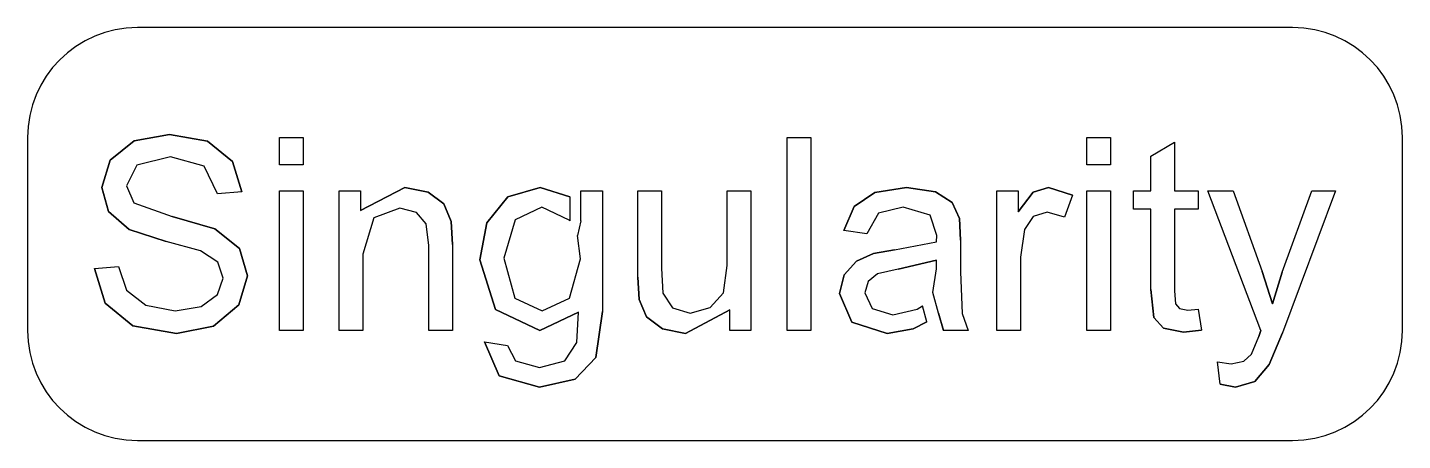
# Model space of a CAD drawing. Extents: x 0 to 100, y 0 to 30.
import ezdxf

# ---------------------------------------------------------------- set-up
doc = ezdxf.new("R2010")
doc.units = 0
doc.layers.get('0').update_dxf_attribs({"linetype": 'continuous'})

# ---------------------------------------------------------------- blocks, each defined once
blk = doc.blocks.new('PART__FEATURE')
at = {"color": 0}
for p, q in [((92, 30), (8, 30)), ((0, 22), (0, 8)), ((100, 8), (100, 22)), ((18.33, 20.02), (18.33, 22)), ((18.33, 22), (20.05, 22)), ((20.05, 22), (20.05, 20.02)), ((55.26, 8), (55.26, 22)), ((55.26, 22), (56.98, 22)), ((56.98, 22), (56.98, 8)), ((77.05, 20.02), (77.05, 22)), ((77.05, 22), (78.76, 22)), ((78.76, 22), (78.76, 20.02)), ((81.7, 20.65), (83.41, 21.68)), ((83.41, 21.68), (83.41, 18.14)), ((20.05, 20.02), (18.33, 20.02)), ((78.76, 20.02), (77.05, 20.02)), ((81.7, 18.14), (81.7, 20.65)), ((15.59, 18.06), (13.82, 17.92)), ((18.33, 8), (18.33, 18.14)), ((18.33, 18.14), (20.05, 18.14)), ((20.05, 18.14), (20.05, 8)), ((22.67, 8), (22.67, 18.14)), ((22.67, 18.14), (24.22, 18.14)), ((24.22, 18.14), (24.22, 16.7)), ((40.24, 15.95), (40.24, 18.14)), ((40.24, 18.14), (41.83, 18.14)), ((41.83, 18.14), (41.83, 9.38)), ((44.38, 11.86), (44.38, 18.14)), ((44.38, 18.14), (46.1, 18.14)), ((46.1, 18.14), (46.1, 12.52)), ((50.89, 12.71), (50.89, 18.14)), ((50.89, 18.14), (52.61, 18.14)), ((52.61, 18.14), (52.61, 8)), ((70.5, 8), (70.5, 18.14)), ((70.5, 18.14), (72.05, 18.14)), ((72.05, 18.14), (72.05, 16.6)), ((77.05, 8), (77.05, 18.14)), ((77.05, 18.14), (78.76, 18.14)), ((78.76, 18.14), (78.76, 8)), ((80.44, 16.8), (80.44, 18.14)), ((80.44, 18.14), (81.7, 18.14)), ((83.41, 18.14), (85.13, 18.14)), ((85.13, 18.14), (85.13, 16.8)), ((89.69, 7.98), (85.84, 18.14)), ((85.84, 18.14), (87.69, 18.14)), ((87.69, 18.14), (89.8, 12.27)), ((91.25, 12.23), (93.41, 18.14)), ((95.13, 18.14), (91.27, 7.83)), ((93.41, 18.14), (95.13, 18.14)), ((39.44, 17.69), (39.44, 15.95)), ((76.01, 17.82), (75.42, 16.22)), ((81.7, 16.8), (80.44, 16.8)), ((81.7, 10.97), (81.7, 16.8)), ((85.13, 16.8), (83.41, 16.8)), ((83.41, 16.8), (83.41, 10.87)), ((40.24, 15.95), (39.99, 14.9)), ((61.04, 15.02), (59.36, 15.25)), ((29.19, 8), (29.19, 14.17)), ((30.91, 14.24), (30.91, 8)), ((67.86, 14.54), (67.86, 12.25)), ((24.39, 13.54), (24.39, 8)), ((66.12, 12.46), (66.12, 13.09)), ((72.22, 13.31), (72.22, 8)), ((4.87, 12.5), (6.62, 12.65)), ((66.26, 9.25), (65.84, 10.74)), ((51.07, 8), (51.07, 9.49)), ((65.41, 8.61), (65.08, 9.79)), ((85.13, 9.54), (85.38, 8.02)), ((20.05, 8), (18.33, 8)), ((24.39, 8), (22.67, 8)), ((30.91, 8), (29.19, 8)), ((33.23, 7.16), (34.9, 6.91)), ((52.61, 8), (51.07, 8)), ((56.98, 8), (55.26, 8)), ((68.4, 8), (66.61, 8)), ((72.22, 8), (70.5, 8)), ((78.76, 8), (77.05, 8)), ((86.74, 4.09), (86.55, 5.71)), ((8, 0), (92, 0))]:
    blk.add_line(p, q, dxfattribs=at)
for points in [[(7.76, 21.76), (10.33, 22.24)], [(10.33, 22.24), (7.76, 21.76)], [(10.33, 22.24), (13.08, 21.74)], [(13.08, 21.74), (10.33, 22.24)], [(6, 20.36), (7.76, 21.76)], [(7.76, 21.76), (6, 20.36)], [(13.08, 21.74), (14.9, 20.26)], [(14.9, 20.26), (13.08, 21.74)], [(5.4, 18.38), (6, 20.36)], [(6, 20.36), (5.4, 18.38)], [(10.41, 20.61), (7.96, 19.99)], [(12.85, 19.93), (10.41, 20.61)], [(14.9, 20.26), (15.59, 18.06)], [(15.59, 18.06), (14.9, 20.26)], [(7.96, 19.99), (7.19, 18.5)], [(13.82, 17.92), (12.85, 19.93)], [(5.89, 16.64), (5.4, 18.38)], [(5.4, 18.38), (5.89, 16.64)], [(7.19, 18.5), (7.73, 17.26)], [(24.22, 16.7), (27.44, 18.37)], [(27.44, 18.37), (24.22, 16.7)], [(27.44, 18.37), (29.13, 18.04)], [(29.13, 18.04), (27.44, 18.37)], [(29.13, 18.04), (30.28, 17.18)], [(30.28, 17.18), (29.13, 18.04)], [(34.94, 17.7), (37.28, 18.37)], [(37.28, 18.37), (34.94, 17.7)], [(37.28, 18.37), (39.44, 17.69)], [(39.44, 17.69), (37.28, 18.37)], [(60.11, 16.99), (61.63, 18.01)], [(61.63, 18.01), (60.11, 16.99)], [(61.63, 18.01), (63.93, 18.37)], [(63.93, 18.37), (61.63, 18.01)], [(63.93, 18.37), (66.04, 18.07)], [(66.04, 18.07), (63.93, 18.37)], [(66.04, 18.07), (67.24, 17.3)], [(67.24, 17.3), (66.04, 18.07)], [(72.05, 16.6), (73.14, 18.03)], [(73.14, 18.03), (72.05, 16.6)], [(73.14, 18.03), (74.25, 18.37)], [(74.25, 18.37), (73.14, 18.03)], [(74.25, 18.37), (76.01, 17.82)], [(76.01, 17.82), (74.25, 18.37)], [(7.73, 17.26), (10.53, 16.27)], [(30.28, 17.18), (30.81, 15.91)], [(30.81, 15.91), (30.28, 17.18)], [(33.41, 15.81), (34.94, 17.7)], [(34.94, 17.7), (33.41, 15.81)], [(67.24, 17.3), (67.77, 16.13)], [(67.77, 16.13), (67.24, 17.3)], [(7.39, 15.33), (5.89, 16.64)], [(5.89, 16.64), (7.39, 15.33)], [(10.53, 16.27), (13.62, 15.37)], [(13.62, 15.37), (10.53, 16.27)], [(25.18, 16.18), (24.39, 13.54)], [(27.08, 16.88), (25.18, 16.18)], [(28.28, 16.57), (27.08, 16.88)], [(28.99, 15.74), (28.28, 16.57)], [(35.46, 16.02), (34.65, 13.25)], [(37.4, 16.95), (35.46, 16.02)], [(39.39, 16), (37.4, 16.95)], [(39.44, 15.95), (39.39, 16)], [(59.36, 15.25), (60.11, 16.99)], [(60.11, 16.99), (59.36, 15.25)], [(61.89, 16.52), (61.04, 15.02)], [(63.68, 16.95), (61.89, 16.52)], [(65.64, 16.37), (63.68, 16.95)], [(66.13, 14.89), (65.64, 16.37)], [(67.77, 16.13), (67.86, 14.54)], [(67.86, 14.54), (67.77, 16.13)], [(73.15, 16.26), (72.51, 15.32)], [(74.16, 16.59), (73.15, 16.26)], [(75.42, 16.22), (74.16, 16.59)], [(10.09, 14.46), (7.39, 15.33)], [(7.39, 15.33), (10.09, 14.46)], [(13.62, 15.37), (15.43, 13.94)], [(15.43, 13.94), (13.62, 15.37)], [(29.19, 14.17), (28.99, 15.74)], [(30.81, 15.91), (30.91, 14.24)], [(30.91, 14.24), (30.81, 15.91)], [(32.89, 13.13), (33.41, 15.81)], [(33.41, 15.81), (32.89, 13.13)], [(72.51, 15.32), (72.22, 13.31)], [(12.58, 13.78), (10.09, 14.46)], [(40.22, 13.2), (39.99, 14.9)], [(63.05, 13.84), (66.12, 14.44)], [(66.12, 14.44), (66.13, 14.89)], [(13.84, 12.95), (12.58, 13.78)], [(15.43, 13.94), (16.01, 11.95)], [(16.01, 11.95), (15.43, 13.94)], [(34.03, 9.51), (32.89, 13.13)], [(32.89, 13.13), (34.03, 9.51)], [(34.65, 13.25), (35.45, 10.34)], [(39.42, 10.33), (40.22, 13.2)], [(59.4, 12.03), (60.29, 13.02)], [(60.29, 13.02), (59.4, 12.03)], [(60.29, 13.02), (61.53, 13.59)], [(61.53, 13.59), (60.29, 13.02)], [(61.53, 13.59), (63.05, 13.84)], [(63.05, 13.84), (61.53, 13.59)], [(66.12, 13.09), (63.31, 12.44)], [(63.31, 12.44), (66.12, 13.09)], [(5.64, 9.98), (4.87, 12.5)], [(4.87, 12.5), (5.64, 9.98)], [(6.62, 12.65), (7.19, 10.93)], [(14.23, 11.8), (13.84, 12.95)], [(46.1, 12.52), (46.21, 10.7)], [(50.61, 10.73), (50.89, 12.71)], [(59.06, 10.67), (59.4, 12.03)], [(59.4, 12.03), (59.06, 10.67)], [(61.81, 12.1), (61.14, 11.54)], [(63.31, 12.44), (61.81, 12.1)], [(65.84, 10.74), (66.12, 12.46)], [(67.86, 12.25), (67.97, 9.22)], [(89.8, 12.27), (90.54, 9.92)], [(90.54, 9.92), (89.8, 12.27)], [(90.54, 9.92), (91.25, 12.23)], [(91.25, 12.23), (90.54, 9.92)], [(13.83, 10.6), (14.23, 11.8)], [(16.01, 11.95), (15.37, 9.85)], [(15.37, 9.85), (16.01, 11.95)], [(44.49, 10.25), (44.38, 11.86)], [(44.38, 11.86), (44.49, 10.25)], [(61.14, 11.54), (60.9, 10.72)], [(7.19, 10.93), (8.6, 9.84)], [(12.62, 9.74), (13.83, 10.6)], [(35.45, 10.34), (37.43, 9.42)], [(37.43, 9.42), (39.42, 10.33)], [(45.02, 8.98), (44.49, 10.25)], [(44.49, 10.25), (45.02, 8.98)], [(46.21, 10.7), (46.9, 9.64)], [(49.65, 9.65), (50.61, 10.73)], [(59.96, 8.59), (59.06, 10.67)], [(59.06, 10.67), (59.96, 8.59)], [(60.9, 10.72), (61.42, 9.58)], [(81.91, 8.94), (81.7, 10.97)], [(81.7, 10.97), (81.91, 8.94)], [(83.41, 10.87), (83.5, 9.93)], [(7.65, 8.32), (5.64, 9.98)], [(5.64, 9.98), (7.65, 8.32)], [(8.6, 9.84), (10.75, 9.42)], [(10.75, 9.42), (12.62, 9.74)], [(15.37, 9.85), (13.53, 8.31)], [(13.53, 8.31), (15.37, 9.85)], [(37.27, 8), (34.03, 9.51)], [(34.03, 9.51), (37.27, 8)], [(40.08, 9.33), (37.27, 8)], [(37.27, 8), (40.08, 9.33)], [(39.95, 7.12), (40.08, 9.33)], [(41.83, 9.38), (41.34, 6.02)], [(41.34, 6.02), (41.83, 9.38)], [(46.9, 9.64), (48.2, 9.25)], [(51.07, 9.49), (47.85, 7.77)], [(47.85, 7.77), (51.07, 9.49)], [(48.2, 9.25), (49.65, 9.65)], [(61.42, 9.58), (62.94, 9.12)], [(62.94, 9.12), (64.71, 9.55)], [(64.71, 9.55), (65.08, 9.79)], [(66.61, 8), (66.26, 9.25)], [(66.26, 9.25), (66.61, 8)], [(67.97, 9.22), (68.4, 8)], [(83.5, 9.93), (83.79, 9.59)], [(83.79, 9.59), (84.38, 9.47)], [(84.38, 9.47), (85.13, 9.54)], [(10.84, 7.76), (7.65, 8.32)], [(7.65, 8.32), (10.84, 7.76)], [(13.53, 8.31), (10.84, 7.76)], [(10.84, 7.76), (13.53, 8.31)], [(46.18, 8.11), (45.02, 8.98)], [(45.02, 8.98), (46.18, 8.11)], [(47.85, 7.77), (46.18, 8.11)], [(46.18, 8.11), (47.85, 7.77)], [(62.53, 7.77), (59.96, 8.59)], [(59.96, 8.59), (62.53, 7.77)], [(64.42, 8.11), (62.53, 7.77)], [(62.53, 7.77), (64.42, 8.11)], [(65.41, 8.61), (64.42, 8.11)], [(64.42, 8.11), (65.41, 8.61)], [(82.63, 8.16), (81.91, 8.94)], [(81.91, 8.94), (82.63, 8.16)], [(84.08, 7.87), (82.63, 8.16)], [(82.63, 8.16), (84.08, 7.87)], [(85.38, 8.02), (84.08, 7.87)], [(84.08, 7.87), (85.38, 8.02)], [(34.31, 4.7), (33.23, 7.16)], [(33.23, 7.16), (34.31, 4.7)], [(39.08, 5.78), (39.95, 7.12)], [(89.01, 6.28), (89.54, 7.56)], [(89.54, 7.56), (89.69, 7.98)], [(89.69, 7.98), (89.54, 7.56)], [(91.27, 7.83), (90.31, 5.53)], [(90.31, 5.53), (91.27, 7.83)], [(34.9, 6.91), (35.48, 5.78)], [(41.34, 6.02), (39.82, 4.46)], [(39.82, 4.46), (41.34, 6.02)], [(88.45, 5.75), (89.01, 6.28)], [(35.48, 5.78), (37.23, 5.31)], [(37.23, 5.31), (39.08, 5.78)], [(86.55, 5.71), (87.53, 5.56)], [(87.53, 5.56), (88.45, 5.75)], [(90.31, 5.53), (89.26, 4.28)], [(89.26, 4.28), (90.31, 5.53)], [(37.24, 3.88), (34.31, 4.7)], [(34.31, 4.7), (37.24, 3.88)], [(39.82, 4.46), (37.24, 3.88)], [(37.24, 3.88), (39.82, 4.46)], [(87.85, 3.88), (86.74, 4.09)], [(86.74, 4.09), (87.85, 3.88)], [(89.26, 4.28), (87.85, 3.88)], [(87.85, 3.88), (89.26, 4.28)]]:
    blk.add_lwpolyline(points, dxfattribs=at)
for centre, start, end in [((8, 22), 90, -180), ((92, 22), 0, 90), ((8, 8), -180, -90), ((92, 8), -90, 0)]:
    blk.add_arc(centre, 8, start, end, dxfattribs=at)

msp = doc.modelspace()

# ---------------------------------------------------------------- block references
at = {"color": 0}
msp.add_blockref('PART__FEATURE', (0, 0), dxfattribs=at)

doc.saveas('drawing.dxf')
